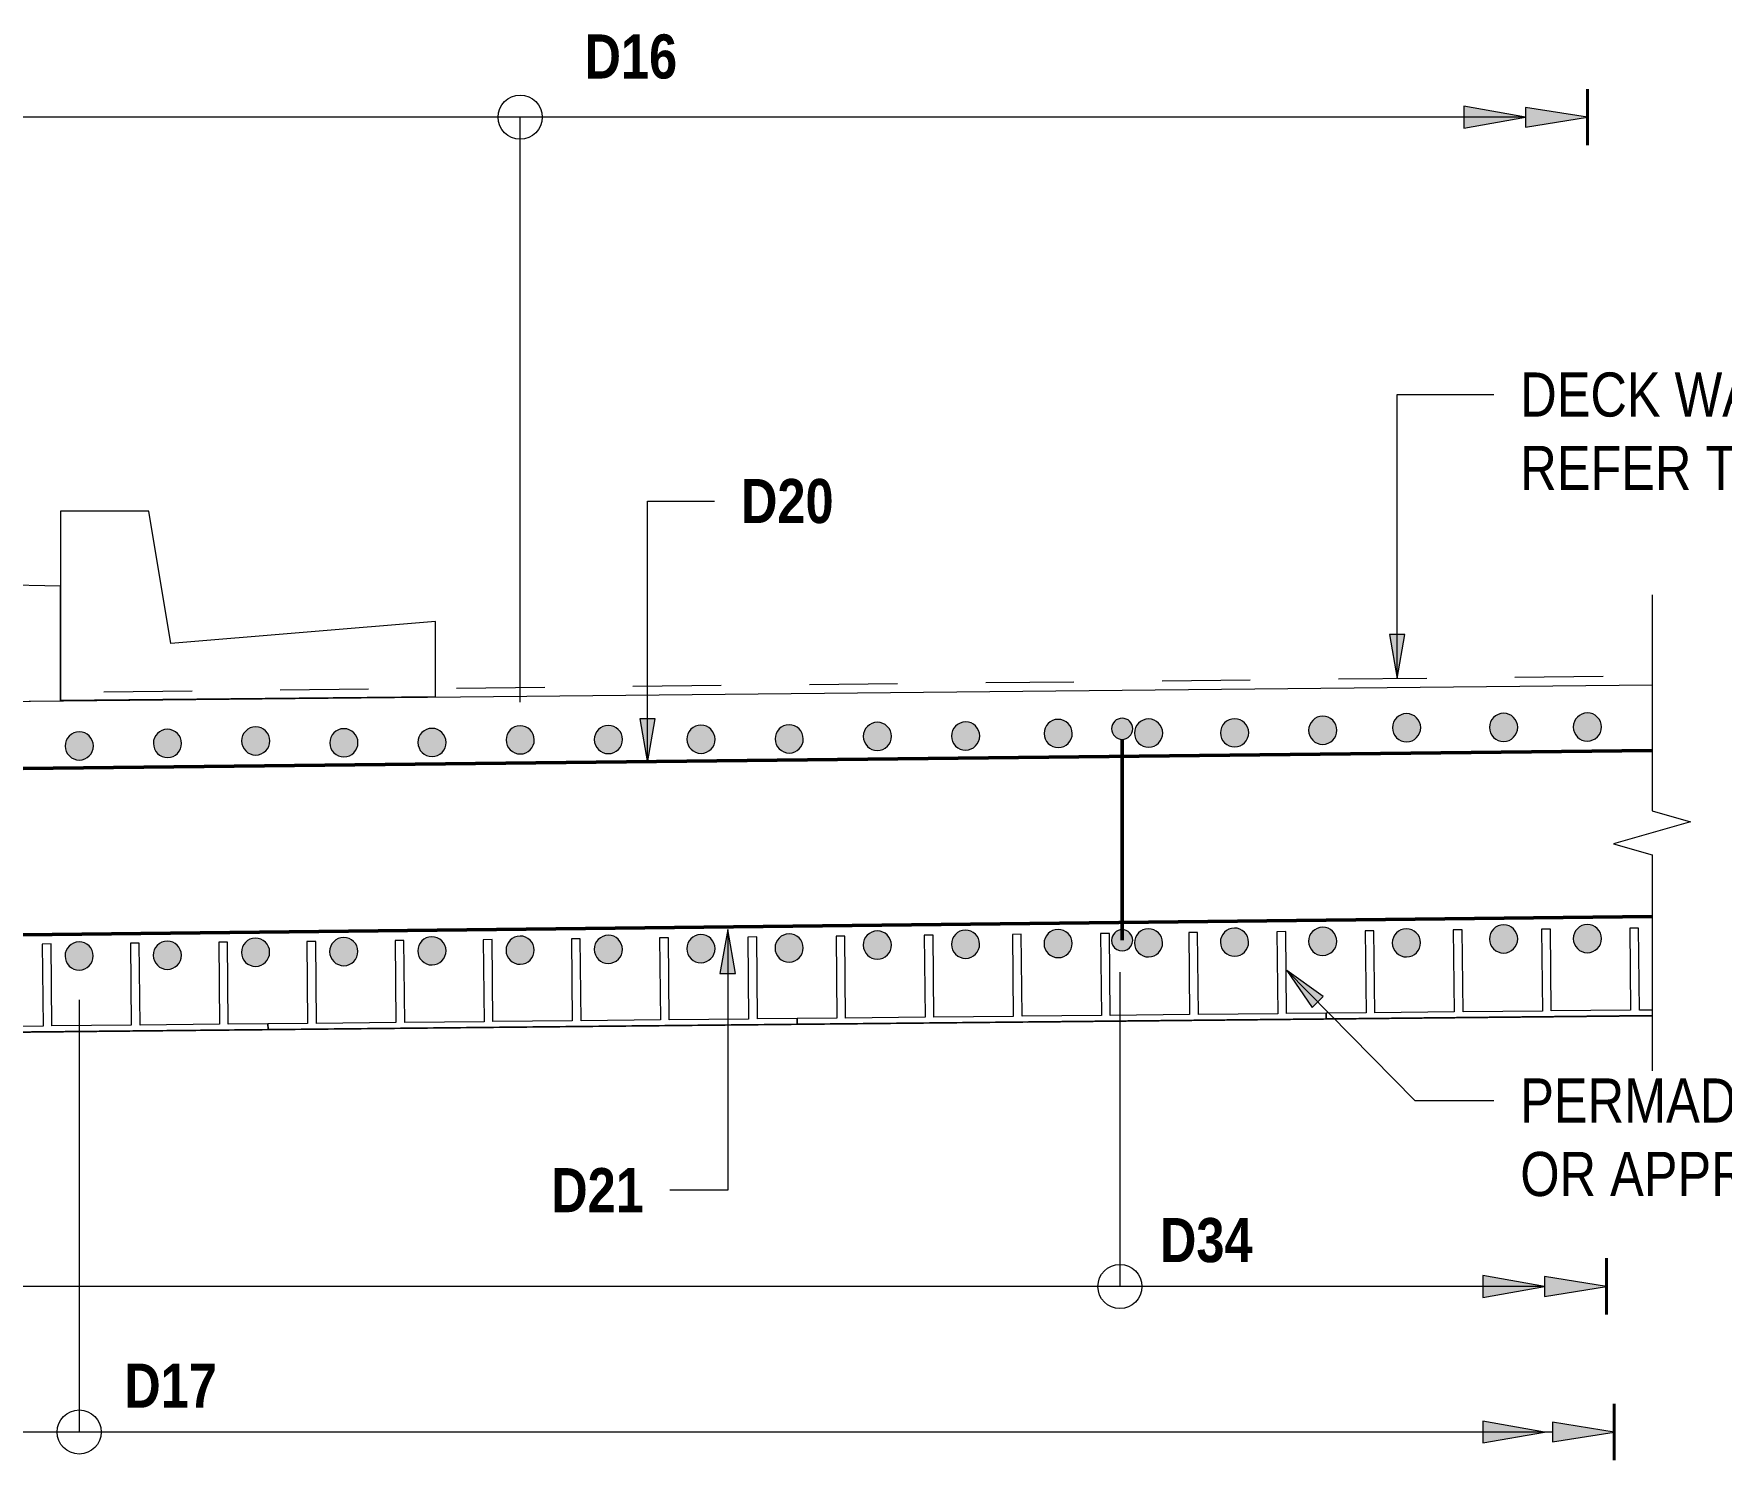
# Model space of a CAD drawing. Header units: metres. Extents: x 577 to 630, y 3 to 1710.
# Drawn here: x 625.432 to 627.345, y 18.507 to 20.125 of the extents above; entities that cross this region are included whole.
import ezdxf

# ---------------------------------------------------------------- set-up
doc = ezdxf.new("R2010")
doc.units = ezdxf.units.M
doc.linetypes.add('JacobsDash', pattern=[0.0045, 0.003, -0.0015])
for name, color, linetype, lineweight in [('D-BDGE', 7, 'Continuous', 13), ('D-BDGE-FLOOR', 7, 'Continuous', 50), ('D-BDGE-FRAMING', 7, 'Continuous', 50), ('D-BDGE-LINE', 7, 'Continuous', 9), ('D-ENHA-GEN-LINE', 7, 'Continuous', 9), ('D-ENHA-TEXT', 7, 'Continuous', 9)]:
    doc.layers.add(name, color=color, linetype=linetype, lineweight=lineweight)
doc.styles.add('Arial Narrow_2', font='ARIALN.TTF', dxfattribs={"height": 0.05})
doc.styles.add('Arial Narrow_B_1', font='ARIALNB.TTF', dxfattribs={"height": 0.05})

# ---------------------------------------------------------------- blocks, each defined once
blk = doc.blocks.new('Floors 3 - Floors 3-5446905-DRG-1095 SECTION 2')
at = {"layer": 'D-BDGE-FLOOR', "color": 252, "lineweight": 13, "true_color": 0x888888}
for p, q in [((1656.4594, 19.4984), (1654.5084, 19.5375)), ((1654.5084, 19.5375), (1654.5084, 19.3488)), ((1656.4594, 19.3683), (1656.4594, 19.4984)), ((1654.5084, 19.3488), (1656.4594, 19.3683)), ((1656.4594, 19.3683), (1656.4594, 19.3683))]:
    blk.add_line(p, q, dxfattribs=at)
blk = doc.blocks.new('Floors 7 - Floors 7-5450066-DRG-1095 SECTION 2')
at = {"layer": 'D-BDGE-FLOOR', "color": 252, "lineweight": 13, "true_color": 0x888888}
for p, q in [((1656.5594, 19.5834), (1656.4594, 19.5834)), ((1656.4594, 19.5834), (1656.4594, 19.3692)), ((1656.5844, 19.4334), (1656.5594, 19.5834)), ((1656.8844, 19.4584), (1656.5844, 19.4334)), ((1656.8844, 19.3734), (1656.8844, 19.4584)), ((1656.4594, 19.3692), (1656.8844, 19.3734)), ((1656.4594, 19.3692), (1656.4594, 19.3692)), ((1656.8844, 19.3734), (1656.8844, 19.3734))]:
    blk.add_line(p, q, dxfattribs=at)
blk = doc.blocks.new('07_STR_DPS_PermadecPanel - 07_STR_DPS_PermadecPanel-5973115-DRG-1095 SECTION 2')
at = {"layer": 'D-BDGE-FRAMING', "lineweight": 13}
for p, q in [((1657.9486, 19.1076), (1657.9386, 19.1075)), ((1657.9386, 19.1075), (1657.9396, 19.0145)), ((1657.9496, 19.0146), (1657.9486, 19.1076)), ((1658.0486, 19.1086), (1658.0386, 19.1085)), ((1658.0386, 19.1085), (1658.0396, 19.0155)), ((1658.0496, 19.0156), (1658.0486, 19.1086)), ((1658.1486, 19.1096), (1658.1386, 19.1095)), ((1658.1386, 19.1095), (1658.1396, 19.0165)), ((1658.1496, 19.0166), (1658.1486, 19.1096)), ((1658.2486, 19.1106), (1658.2386, 19.1105)), ((1658.2386, 19.1105), (1658.2396, 19.0175)), ((1658.2496, 19.0176), (1658.2486, 19.1106)), ((1657.9396, 19.0145), (1657.8946, 19.014)), ((1657.8946, 19.014), (1657.8946, 19.008)), ((1657.8946, 19.008), (1658.264, 19.0117)), ((1658.0396, 19.0155), (1657.9496, 19.0146)), ((1658.1396, 19.0165), (1658.0496, 19.0156)), ((1658.2396, 19.0175), (1658.1496, 19.0166)), ((1658.264, 19.0177), (1658.2496, 19.0176))]:
    blk.add_line(p, q, dxfattribs=at)
blk = doc.blocks.new('07_STR_DPS_PermadecPanel - 07_STR_DPS_PermadecPanel-V30-DRG-1095 SECTION 2')
at = {"layer": 'D-BDGE-FRAMING', "lineweight": 13}
for p, q in [((1657.3487, 19.1016), (1657.3387, 19.1015)), ((1657.3387, 19.1015), (1657.3396, 19.0085)), ((1657.3496, 19.0086), (1657.3487, 19.1016)), ((1657.4487, 19.1026), (1657.4387, 19.1025)), ((1657.4387, 19.1025), (1657.4396, 19.0095)), ((1657.4496, 19.0096), (1657.4487, 19.1026)), ((1657.5487, 19.1036), (1657.5387, 19.1035)), ((1657.5387, 19.1035), (1657.5396, 19.0105)), ((1657.5496, 19.0106), (1657.5487, 19.1036)), ((1657.6487, 19.1046), (1657.6387, 19.1045)), ((1657.6387, 19.1045), (1657.6396, 19.0115)), ((1657.6496, 19.0116), (1657.6487, 19.1046)), ((1657.7487, 19.1056), (1657.7387, 19.1055)), ((1657.7387, 19.1055), (1657.7396, 19.0125)), ((1657.7496, 19.0126), (1657.7487, 19.1056)), ((1657.8486, 19.1066), (1657.8386, 19.1065)), ((1657.8386, 19.1065), (1657.8396, 19.0135)), ((1657.8496, 19.0136), (1657.8486, 19.1066)), ((1657.3396, 19.0085), (1657.2946, 19.008)), ((1657.2946, 19.008), (1657.2947, 19.002)), ((1657.2947, 19.002), (1657.8946, 19.008)), ((1657.4396, 19.0095), (1657.3496, 19.0086)), ((1657.5396, 19.0105), (1657.4496, 19.0096)), ((1657.6396, 19.0115), (1657.5496, 19.0106)), ((1657.7396, 19.0125), (1657.6496, 19.0116)), ((1657.8396, 19.0135), (1657.7496, 19.0126)), ((1657.8946, 19.014), (1657.8496, 19.0136)), ((1657.8946, 19.008), (1657.8946, 19.014))]:
    blk.add_line(p, q, dxfattribs=at)
blk = doc.blocks.new('07_STR_DPS_PermadecPanel - 07_STR_DPS_PermadecPanel-V31-DRG-1095 SECTION 2')
at = {"layer": 'D-BDGE-FRAMING', "lineweight": 13}
for p, q in [((1656.7487, 19.0956), (1656.7387, 19.0955)), ((1656.7387, 19.0955), (1656.7396, 19.0025)), ((1656.7496, 19.0026), (1656.7487, 19.0956)), ((1656.8487, 19.0966), (1656.8387, 19.0965)), ((1656.8387, 19.0965), (1656.8396, 19.0035)), ((1656.8496, 19.0036), (1656.8487, 19.0966)), ((1656.9487, 19.0976), (1656.9387, 19.0975)), ((1656.9387, 19.0975), (1656.9396, 19.0045)), ((1656.9496, 19.0046), (1656.9487, 19.0976)), ((1657.0487, 19.0986), (1657.0387, 19.0985)), ((1657.0387, 19.0985), (1657.0396, 19.0055)), ((1657.0496, 19.0056), (1657.0487, 19.0986)), ((1657.1487, 19.0996), (1657.1387, 19.0995)), ((1657.1387, 19.0995), (1657.1396, 19.0065)), ((1657.1496, 19.0066), (1657.1487, 19.0996)), ((1657.2487, 19.1006), (1657.2387, 19.1005)), ((1657.2387, 19.1005), (1657.2396, 19.0075)), ((1657.2496, 19.0076), (1657.2487, 19.1006)), ((1656.7396, 19.0025), (1656.6946, 19.002)), ((1656.6946, 19.002), (1656.6947, 18.996)), ((1656.6947, 18.996), (1657.2947, 19.002)), ((1656.8396, 19.0035), (1656.7496, 19.0026)), ((1656.9396, 19.0045), (1656.8496, 19.0036)), ((1657.0396, 19.0055), (1656.9496, 19.0046)), ((1657.1396, 19.0065), (1657.0496, 19.0056)), ((1657.2396, 19.0075), (1657.1496, 19.0066)), ((1657.2946, 19.008), (1657.2496, 19.0076)), ((1657.2947, 19.002), (1657.2946, 19.008))]:
    blk.add_line(p, q, dxfattribs=at)
blk = doc.blocks.new('07_STR_DPS_PermadecPanel - 07_STR_DPS_PermadecPanel-V32-DRG-1095 SECTION 2')
at = {"layer": 'D-BDGE-FRAMING', "lineweight": 13}
for p, q in [((1656.1487, 19.0896), (1656.1387, 19.0895)), ((1656.1387, 19.0895), (1656.1397, 18.9965)), ((1656.1497, 18.9966), (1656.1487, 19.0896)), ((1656.2487, 19.0906), (1656.2387, 19.0905)), ((1656.2387, 19.0905), (1656.2397, 18.9975)), ((1656.2497, 18.9976), (1656.2487, 19.0906)), ((1656.3487, 19.0916), (1656.3387, 19.0915)), ((1656.3387, 19.0915), (1656.3397, 18.9985)), ((1656.3497, 18.9986), (1656.3487, 19.0916)), ((1656.4487, 19.0926), (1656.4387, 19.0925)), ((1656.4387, 19.0925), (1656.4396, 18.9995)), ((1656.4496, 18.9996), (1656.4487, 19.0926)), ((1656.5487, 19.0936), (1656.5387, 19.0935)), ((1656.5387, 19.0935), (1656.5396, 19.0005)), ((1656.5496, 19.0006), (1656.5487, 19.0936)), ((1656.6487, 19.0946), (1656.6387, 19.0945)), ((1656.6387, 19.0945), (1656.6396, 19.0015)), ((1656.6496, 19.0016), (1656.6487, 19.0946)), ((1656.5396, 19.0005), (1656.4496, 18.9996)), ((1656.6396, 19.0015), (1656.5496, 19.0006)), ((1656.6946, 19.002), (1656.6496, 19.0016)), ((1656.6947, 18.996), (1656.6946, 19.002)), ((1656.1397, 18.9965), (1656.0947, 18.996)), ((1656.0947, 18.99), (1656.6947, 18.996)), ((1656.0947, 18.996), (1656.0947, 18.99)), ((1656.2397, 18.9975), (1656.1497, 18.9966)), ((1656.3397, 18.9985), (1656.2497, 18.9976)), ((1656.4396, 18.9995), (1656.3497, 18.9986))]:
    blk.add_line(p, q, dxfattribs=at)
blk = doc.blocks.new('CS_DET_Reinf_Bar Section_Solid - Reo Dot 32-V39-DRG-1095 SECTION 2')
at = {"layer": 'D-BDGE-LINE'}
blk.add_hatch(color=256, dxfattribs=at).paths.add_polyline_path([(1654.8807, 19.0448), (1654.8848, 19.0454), (1654.8887, 19.047), (1654.892, 19.0496), (1654.8945, 19.0529), (1654.8961, 19.0568), (1654.8966, 19.0609), (1654.896, 19.0651), (1654.8944, 19.0689), (1654.8918, 19.0722), (1654.8885, 19.0747), (1654.8846, 19.0763), (1654.8804, 19.0768), (1654.8763, 19.0762), (1654.8725, 19.0746), (1654.8692, 19.072), (1654.8667, 19.0687), (1654.8651, 19.0648), (1654.8646, 19.0607), (1654.8652, 19.0565), (1654.8668, 19.0527), (1654.8694, 19.0494), (1654.8727, 19.0469), (1654.8766, 19.0453)])
for start, end in [(0.4729, 180.4729), (180.4729, 0.4729)]:
    blk.add_arc((1654.8806, 19.0608), 0.016, start, end, dxfattribs=at)
blk = doc.blocks.new('CS_DET_Reinf_Bar Section_Solid - Reo Dot 24-6224135-DRG-1095 SECTION 2')
at = {"layer": 'D-BDGE-LINE'}
blk.add_hatch(color=256, dxfattribs=at).paths.add_polyline_path([(1654.4587, 19.1465), (1654.4618, 19.147), (1654.4647, 19.1482), (1654.4672, 19.1501), (1654.4693, 19.1531), (1654.4703, 19.1554), (1654.4707, 19.1585), (1654.4703, 19.1616), (1654.4691, 19.1645), (1654.4672, 19.167), (1654.4647, 19.1689), (1654.4618, 19.1701), (1654.4587, 19.1705), (1654.4556, 19.1701), (1654.4527, 19.1689), (1654.4502, 19.167), (1654.4483, 19.1645), (1654.4471, 19.1616), (1654.4467, 19.1585), (1654.4471, 19.1554), (1654.4483, 19.1525), (1654.4502, 19.1501), (1654.4527, 19.1482), (1654.4556, 19.147)])
for start, end in [(0, 180), (180, 0)]:
    blk.add_arc((1654.4587, 19.1585), 0.012, start, end, dxfattribs=at)
blk = doc.blocks.new('SC_DET_BREAK LINE - Std Break-6222699-DRG-1095 SECTION 2')
at = {"layer": 'D-BDGE-LINE', "lineweight": 13}
for p, q in [((1658.264, 19.4887), (1658.264, 19.2437)), ((1658.3077, 19.2312), (1658.2202, 19.2062)), ((1658.264, 19.2437), (1658.3077, 19.2312)), ((1658.2202, 19.2062), (1658.264, 19.1937)), ((1658.264, 19.1937), (1658.264, 18.9487))]:
    blk.add_line(p, q, dxfattribs=at)
blk = doc.blocks.new('CS_Reinforcement Extents Dim - CS_Reinforcement Extents Dim-6773124-DRG-1095 SECTION 2')
at = {"layer": 'D-BDGE-LINE'}
for points in [[(1654.6006, 20.0192), (1654.6006, 20.0415), (1654.5306, 20.0303)], [(1658.1206, 20.0192), (1658.1906, 20.0303), (1658.1206, 20.0415)]]:
    blk.add_hatch(color=256, dxfattribs=at).paths.add_polyline_path(points)
at = {"layer": 'D-BDGE-LINE', "lineweight": 40}
for p, q in [((1654.5306, 19.9983), (1654.5306, 20.0623)), ((1658.1906, 19.9986), (1658.1906, 20.0623))]:
    blk.add_line(p, q, dxfattribs=at)
at = {"layer": 'D-BDGE-LINE', "lineweight": 18}
for p, q in [((1654.6006, 20.0415), (1654.5306, 20.0303)), ((1654.6006, 20.0192), (1654.6006, 20.0415)), ((1658.1206, 20.0415), (1658.1206, 20.0192)), ((1658.1906, 20.0303), (1658.1206, 20.0415)), ((1654.5306, 20.0303), (1654.6006, 20.0192)), ((1658.1206, 20.0303), (1654.5306, 20.0303)), ((1658.1206, 20.0192), (1658.1906, 20.0303))]:
    blk.add_line(p, q, dxfattribs=at)
blk = doc.blocks.new('CS_Reinforcement Extents Dim - CS_Reinforcement Extents Dim-6773278-DRG-1095 SECTION 2')
at = {"layer": 'D-BDGE-LINE'}
for points in [[(1655.8521, 18.6929), (1655.8521, 18.7153), (1655.7821, 18.7041)], [(1658.1421, 18.6929), (1658.2121, 18.7041), (1658.1421, 18.7153)]]:
    blk.add_hatch(color=256, dxfattribs=at).paths.add_polyline_path(points)
at = {"layer": 'D-BDGE-LINE', "lineweight": 40}
for p, q in [((1655.7821, 18.6721), (1655.7821, 18.7361)), ((1658.2121, 18.6723), (1658.2121, 18.7361))]:
    blk.add_line(p, q, dxfattribs=at)
at = {"layer": 'D-BDGE-LINE', "lineweight": 18}
for p, q in [((1655.8521, 18.7153), (1655.7821, 18.7041)), ((1655.8521, 18.6929), (1655.8521, 18.7153)), ((1658.1421, 18.7153), (1658.1421, 18.6929)), ((1658.2121, 18.7041), (1658.1421, 18.7153)), ((1655.7821, 18.7041), (1655.8521, 18.6929)), ((1658.1421, 18.7041), (1655.7821, 18.7041)), ((1658.1421, 18.6929), (1658.2121, 18.7041))]:
    blk.add_line(p, q, dxfattribs=at)
blk = doc.blocks.new('CS_Reinforcement Extents Dim - CS_Reinforcement Extents Dim-6773429-DRG-1095 SECTION 2')
at = {"layer": 'D-BDGE-LINE'}
for points in [[(1654.5509, 18.5279), (1654.5509, 18.5502), (1654.4809, 18.5391)], [(1658.1509, 18.5279), (1658.2209, 18.5391), (1658.1509, 18.5502)]]:
    blk.add_hatch(color=256, dxfattribs=at).paths.add_polyline_path(points)
at = {"layer": 'D-BDGE-LINE', "lineweight": 40}
for p, q in [((1654.4809, 18.5071), (1654.4809, 18.5711)), ((1658.2209, 18.5073), (1658.2209, 18.5711))]:
    blk.add_line(p, q, dxfattribs=at)
at = {"layer": 'D-BDGE-LINE', "lineweight": 18}
for p, q in [((1654.5509, 18.5502), (1654.4809, 18.5391)), ((1654.5509, 18.5279), (1654.5509, 18.5502)), ((1658.1509, 18.5502), (1658.1509, 18.5279)), ((1658.2209, 18.5391), (1658.1509, 18.5502)), ((1654.4809, 18.5391), (1654.5509, 18.5279)), ((1658.1509, 18.5391), (1654.4809, 18.5391)), ((1658.1509, 18.5279), (1658.2209, 18.5391))]:
    blk.add_line(p, q, dxfattribs=at)
blk = doc.blocks.new('CS_Arrowhead - CS_Arrowhead-2458042-DRG-1095 SECTION 2')
at = {"layer": 'D-ENHA-GEN-LINE'}
blk.add_hatch(color=256, dxfattribs=at).paths.add_polyline_path([(1658.0506, 20.018), (1658.0506, 20.0427), (1658.1206, 20.0303)])
at = {"layer": 'D-ENHA-GEN-LINE', "lineweight": 13}
for p, q in [((1658.1206, 20.0303), (1658.0506, 20.0427)), ((1658.0506, 20.0427), (1658.0506, 20.018)), ((1658.0506, 20.018), (1658.1206, 20.0303))]:
    blk.add_line(p, q, dxfattribs=at)

msp = doc.modelspace()

# ---------------------------------------------------------------- hatches: boundary and pattern name
at = {"layer": 'D-ENHA-TEXT'}
for points in [[(626.9779, 19.3937), (626.9867, 19.4437), (626.9691, 19.4437)], [(626.128, 19.298), (626.1368, 19.348), (626.1192, 19.348)], [(626.2189, 19.1092), (626.2101, 19.0592), (626.2277, 19.0592)], [(626.8529, 19.0625), (626.8817, 19.0207), (626.8942, 19.033)]]:
    msp.add_hatch(color=256, dxfattribs=at).paths.add_polyline_path(points)

# ---------------------------------------------------------------- linework, layer by layer
at = {"layer": 'D-BDGE', "lineweight": 18}
for p, q in [((625.9836, 19.3669), (625.9836, 20.0303)), ((626.6636, 19.0608), (626.6636, 18.7041)), ((625.4836, 19.0291), (625.4836, 18.5391))]:
    msp.add_line(p, q, dxfattribs=at)
at = {"layer": 'D-BDGE', "linetype": 'JacobsDash'}
msp.add_line((623.5116, 19.358), (627.2669, 19.3969), dxfattribs=at)
at = {"layer": 'D-BDGE', "lineweight": 50}
for p, q in [((623.1689, 19.2664), (627.2671, 19.3121)), ((626.6661, 19.0968), (626.6661, 19.3248)), ((623.1444, 19.0777), (627.267, 19.1236))]:
    msp.add_line(p, q, dxfattribs=at)
at = {"layer": 'D-BDGE', "lineweight": 18}
for centre in [(625.9836, 20.0303), (626.6636, 18.7041), (625.4836, 18.5391)]:
    msp.add_circle(centre, 0.025, dxfattribs=at)
at = {"layer": 'D-BDGE-FLOOR', "lineweight": 13}
for p, q in [((627.267, 19.386), (626.5536, 19.3788)), ((626.5536, 19.3788), (623.1113, 19.3445)), ((623.1113, 18.9695), (626.5536, 19.0038)), ((626.5587, 19.0039), (626.5536, 19.0038)), ((626.5587, 19.0039), (627.267, 19.011))]:
    msp.add_line(p, q, dxfattribs=at)
at = {"layer": 'D-ENHA-TEXT'}
for p, q in [((626.9779, 19.7158), (627.0875, 19.7158)), ((626.9779, 19.3937), (626.9779, 19.7158)), ((626.128, 19.595), (626.2039, 19.595)), ((626.128, 19.298), (626.128, 19.595)), ((626.9867, 19.4437), (626.9691, 19.4437)), ((626.9691, 19.4437), (626.9779, 19.3937)), ((626.9779, 19.3937), (626.9867, 19.4437)), ((626.1368, 19.348), (626.1192, 19.348)), ((626.1192, 19.348), (626.128, 19.298)), ((626.128, 19.298), (626.1368, 19.348)), ((626.2189, 19.1092), (626.2101, 19.0592)), ((626.2277, 19.0592), (626.2189, 19.1092)), ((626.2189, 19.1092), (626.2189, 18.8134)), ((626.2101, 19.0592), (626.2277, 19.0592)), ((626.8529, 19.0625), (626.8817, 19.0207)), ((626.8942, 19.033), (626.8529, 19.0625)), ((626.8529, 19.0625), (626.998, 18.9151)), ((626.8817, 19.0207), (626.8942, 19.033)), ((626.998, 18.9151), (627.0875, 18.9151)), ((626.1545, 18.8134), (626.1532, 18.8134)), ((626.2189, 18.8134), (626.1545, 18.8134))]:
    msp.add_line(p, q, dxfattribs=at)

# ---------------------------------------------------------------- block references
at = {"layer": 'D-BDGE-FLOOR', "color": 252, "lineweight": 13, "true_color": 0x888888}
for name in ['Floors 7 - Floors 7-5450066-DRG-1095 SECTION 2', 'Floors 3 - Floors 3-5446905-DRG-1095 SECTION 2']:
    msp.add_blockref(name, (-1030.997, 0), dxfattribs=at)
at = {"layer": 'D-BDGE-FRAMING', "lineweight": 13}
for name in ['07_STR_DPS_PermadecPanel - 07_STR_DPS_PermadecPanel-V31-DRG-1095 SECTION 2', '07_STR_DPS_PermadecPanel - 07_STR_DPS_PermadecPanel-V30-DRG-1095 SECTION 2', '07_STR_DPS_PermadecPanel - 07_STR_DPS_PermadecPanel-5973115-DRG-1095 SECTION 2', '07_STR_DPS_PermadecPanel - 07_STR_DPS_PermadecPanel-V32-DRG-1095 SECTION 2']:
    msp.add_blockref(name, (-1030.997, 0), dxfattribs=at)
at = {"layer": 'D-BDGE-LINE'}
for name, p in [('CS_Reinforcement Extents Dim - CS_Reinforcement Extents Dim-6773124-DRG-1095 SECTION 2', (-1030.997, 0)), ('SC_DET_BREAK LINE - Std Break-6222699-DRG-1095 SECTION 2', (-1030.997, 0)), ('CS_DET_Reinf_Bar Section_Solid - Reo Dot 24-6224135-DRG-1095 SECTION 2', (-1027.7926, 0.1782)), ('CS_DET_Reinf_Bar Section_Solid - Reo Dot 32-V39-DRG-1095 SECTION 2', (-1029.2971, 0.019)), ('CS_DET_Reinf_Bar Section_Solid - Reo Dot 32-V39-DRG-1095 SECTION 2', (-1029.1971, 0.0224)), ('CS_DET_Reinf_Bar Section_Solid - Reo Dot 32-V39-DRG-1095 SECTION 2', (-1029.0971, 0.0232)), ('CS_DET_Reinf_Bar Section_Solid - Reo Dot 32-V39-DRG-1095 SECTION 2', (-1028.9971, 0.024)), ('CS_DET_Reinf_Bar Section_Solid - Reo Dot 32-V39-DRG-1095 SECTION 2', (-1028.8971, 0.0248)), ('CS_DET_Reinf_Bar Section_Solid - Reo Dot 32-V39-DRG-1095 SECTION 2', (-1028.7971, 0.0257)), ('CS_DET_Reinf_Bar Section_Solid - Reo Dot 32-V39-DRG-1095 SECTION 2', (-1028.6921, 0.0265)), ('CS_DET_Reinf_Bar Section_Solid - Reo Dot 32-V39-DRG-1095 SECTION 2', (-1028.5921, 0.0273)), ('CS_DET_Reinf_Bar Section_Solid - Reo Dot 32-V39-DRG-1095 SECTION 2', (-1028.4921, 0.0306)), ('CS_DET_Reinf_Bar Section_Solid - Reo Dot 32-V39-DRG-1095 SECTION 2', (-1028.3921, 0.0315)), ('CS_DET_Reinf_Bar Section_Solid - Reo Dot 32-V39-DRG-1095 SECTION 2', (-1028.2871, 0.0323)), ('CS_DET_Reinf_Bar Section_Solid - Reo Dot 32-V39-DRG-1095 SECTION 2', (-1028.1846, 0.0331)), ('CS_DET_Reinf_Bar Section_Solid - Reo Dot 32-V39-DRG-1095 SECTION 2', (-1028.0871, 0.0339)), ('CS_DET_Reinf_Bar Section_Solid - Reo Dot 32-V39-DRG-1095 SECTION 2', (-1027.9871, 0.0348)), ('CS_DET_Reinf_Bar Section_Solid - Reo Dot 32-V39-DRG-1095 SECTION 2', (-1027.8922, 0.0331)), ('CS_DET_Reinf_Bar Section_Solid - Reo Dot 32-V39-DRG-1095 SECTION 2', (-1029.3971, 0.0182)), ('CS_Reinforcement Extents Dim - CS_Reinforcement Extents Dim-6773278-DRG-1095 SECTION 2', (-1030.997, 0)), ('CS_Reinforcement Extents Dim - CS_Reinforcement Extents Dim-6773429-DRG-1095 SECTION 2', (-1030.997, 0))]:
    msp.add_blockref(name, p, dxfattribs=at)
for name, p, rotation in [('CS_DET_Reinf_Bar Section_Solid - Reo Dot 32-V39-DRG-1095 SECTION 2', (-1028.5604, 7.6222), 359.7453617427681), ('CS_DET_Reinf_Bar Section_Solid - Reo Dot 32-V39-DRG-1095 SECTION 2', (-1028.4604, 7.6226), 359.7453617427681), ('CS_DET_Reinf_Bar Section_Solid - Reo Dot 32-V39-DRG-1095 SECTION 2', (-1028.3554, 7.6255), 359.7453617427681), ('CS_DET_Reinf_Bar Section_Solid - Reo Dot 32-V39-DRG-1095 SECTION 2', (-1028.2529, 7.6259), 359.7453617427681), ('CS_DET_Reinf_Bar Section_Solid - Reo Dot 32-V39-DRG-1095 SECTION 2', (-1028.1554, 7.6262), 359.7453617427681), ('CS_DET_Reinf_Bar Section_Solid - Reo Dot 32-V39-DRG-1095 SECTION 2', (-1028.0554, 7.6291), 359.7453617427681), ('CS_DET_Reinf_Bar Section_Solid - Reo Dot 32-V39-DRG-1095 SECTION 2', (-1027.9604, 7.632), 359.7453617427681), ('CS_DET_Reinf_Bar Section_Solid - Reo Dot 32-V39-DRG-1095 SECTION 2', (-1027.8504, 7.6324), 359.7453617427681), ('CS_DET_Reinf_Bar Section_Solid - Reo Dot 32-V39-DRG-1095 SECTION 2', (-1027.7554, 7.6328), 359.7453617427681), ('CS_DET_Reinf_Bar Section_Solid - Reo Dot 32-V39-DRG-1095 SECTION 2', (-1029.4653, 7.6113), 359.7453617427681), ('CS_DET_Reinf_Bar Section_Solid - Reo Dot 32-V39-DRG-1095 SECTION 2', (-1029.3653, 7.6142), 359.7453617427681), ('CS_DET_Reinf_Bar Section_Solid - Reo Dot 32-V39-DRG-1095 SECTION 2', (-1029.2653, 7.617), 359.7453617427681), ('CS_DET_Reinf_Bar Section_Solid - Reo Dot 32-V39-DRG-1095 SECTION 2', (-1029.1653, 7.6149), 359.7453617427681), ('CS_DET_Reinf_Bar Section_Solid - Reo Dot 32-V39-DRG-1095 SECTION 2', (-1029.0654, 7.6153), 359.7453617427681), ('CS_DET_Reinf_Bar Section_Solid - Reo Dot 32-V39-DRG-1095 SECTION 2', (-1028.9654, 7.6182), 359.7453617427681), ('CS_DET_Reinf_Bar Section_Solid - Reo Dot 32-V39-DRG-1095 SECTION 2', (-1028.8654, 7.6186), 359.7453617427681), ('CS_DET_Reinf_Bar Section_Solid - Reo Dot 32-V39-DRG-1095 SECTION 2', (-1028.7604, 7.6189), 359.7453617427681), ('CS_DET_Reinf_Bar Section_Solid - Reo Dot 32-V39-DRG-1095 SECTION 2', (-1028.6604, 7.6193), 359.7453617427681), ('CS_DET_Reinf_Bar Section_Solid - Reo Dot 32-V39-DRG-1095 SECTION 2', (-1027.7554, 7.3928), 359.7453617427681), ('CS_DET_Reinf_Bar Section_Solid - Reo Dot 24-6224135-DRG-1095 SECTION 2', (-1027.8752, 9.4089), 359.6720293460624), ('CS_DET_Reinf_Bar Section_Solid - Reo Dot 32-V39-DRG-1095 SECTION 2', (-1027.8504, 7.3924), 359.7453617427681)]:
    msp.add_blockref(name, p, dxfattribs=dict(at, rotation=rotation))
at = {"layer": 'D-ENHA-GEN-LINE'}
for p in [(-1030.997, 0), (-1030.9755, -1.3262), (-1030.9755, -1.4913)]:
    msp.add_blockref('CS_Arrowhead - CS_Arrowhead-2458042-DRG-1095 SECTION 2', p, dxfattribs=at)

# ---------------------------------------------------------------- texts
at = {"layer": 'D-ENHA-TEXT', "char_height": 0.05, "attachment_point": 1, "style": 'Arial Narrow_B_1', "bg_fill": 3, "box_fill_scale": 1, "bg_fill_color": 256, "bg_fill_transparency": 0}
for s, insert in [('D16', (626.0565, 20.1242)), ('D20', (626.2339, 19.62)), ('D21', (626.0187, 18.8384))]:
    msp.add_mtext(s, dxfattribs=dict(at, insert=insert))
at = {"layer": 'D-ENHA-TEXT', "char_height": 0.05, "attachment_point": 1, "style": 'Arial Narrow_2', "bg_fill": 3, "box_fill_scale": 1, "bg_fill_color": 256, "bg_fill_true_color": 13158600, "bg_fill_transparency": 0}
for s, insert in [('DECK WATERPROOFING.', (627.1175, 19.7408)), ('REFER TO SHEET 2871073', (627.1175, 19.6575)), ('OR APPROVED EQUIVALENT', (627.1175, 18.8568))]:
    msp.add_mtext(s, dxfattribs=dict(at, insert=insert))

# ---------------------------------------------------------------- next in the draw order: texts
at = {"layer": 'D-ENHA-TEXT', "insert": (627.1175, 18.9401), "char_height": 0.05, "attachment_point": 1, "style": 'Arial Narrow_2', "bg_fill": 3, "box_fill_scale": 1, "bg_fill_color": 256, "bg_fill_true_color": 13158600, "bg_fill_transparency": 0}
msp.add_mtext('PERMADEC FORMWORK FOR DECK SLAB', dxfattribs=at)
at = {"layer": 'D-ENHA-TEXT', "char_height": 0.05, "attachment_point": 1, "style": 'Arial Narrow_B_1', "bg_fill": 3, "box_fill_scale": 1, "bg_fill_color": 256, "bg_fill_transparency": 0}
for s, insert in [('D34', (626.7089, 18.7818)), ('D17', (625.5346, 18.6167))]:
    msp.add_mtext(s, dxfattribs=dict(at, insert=insert))

doc.saveas('drawing.dxf')
